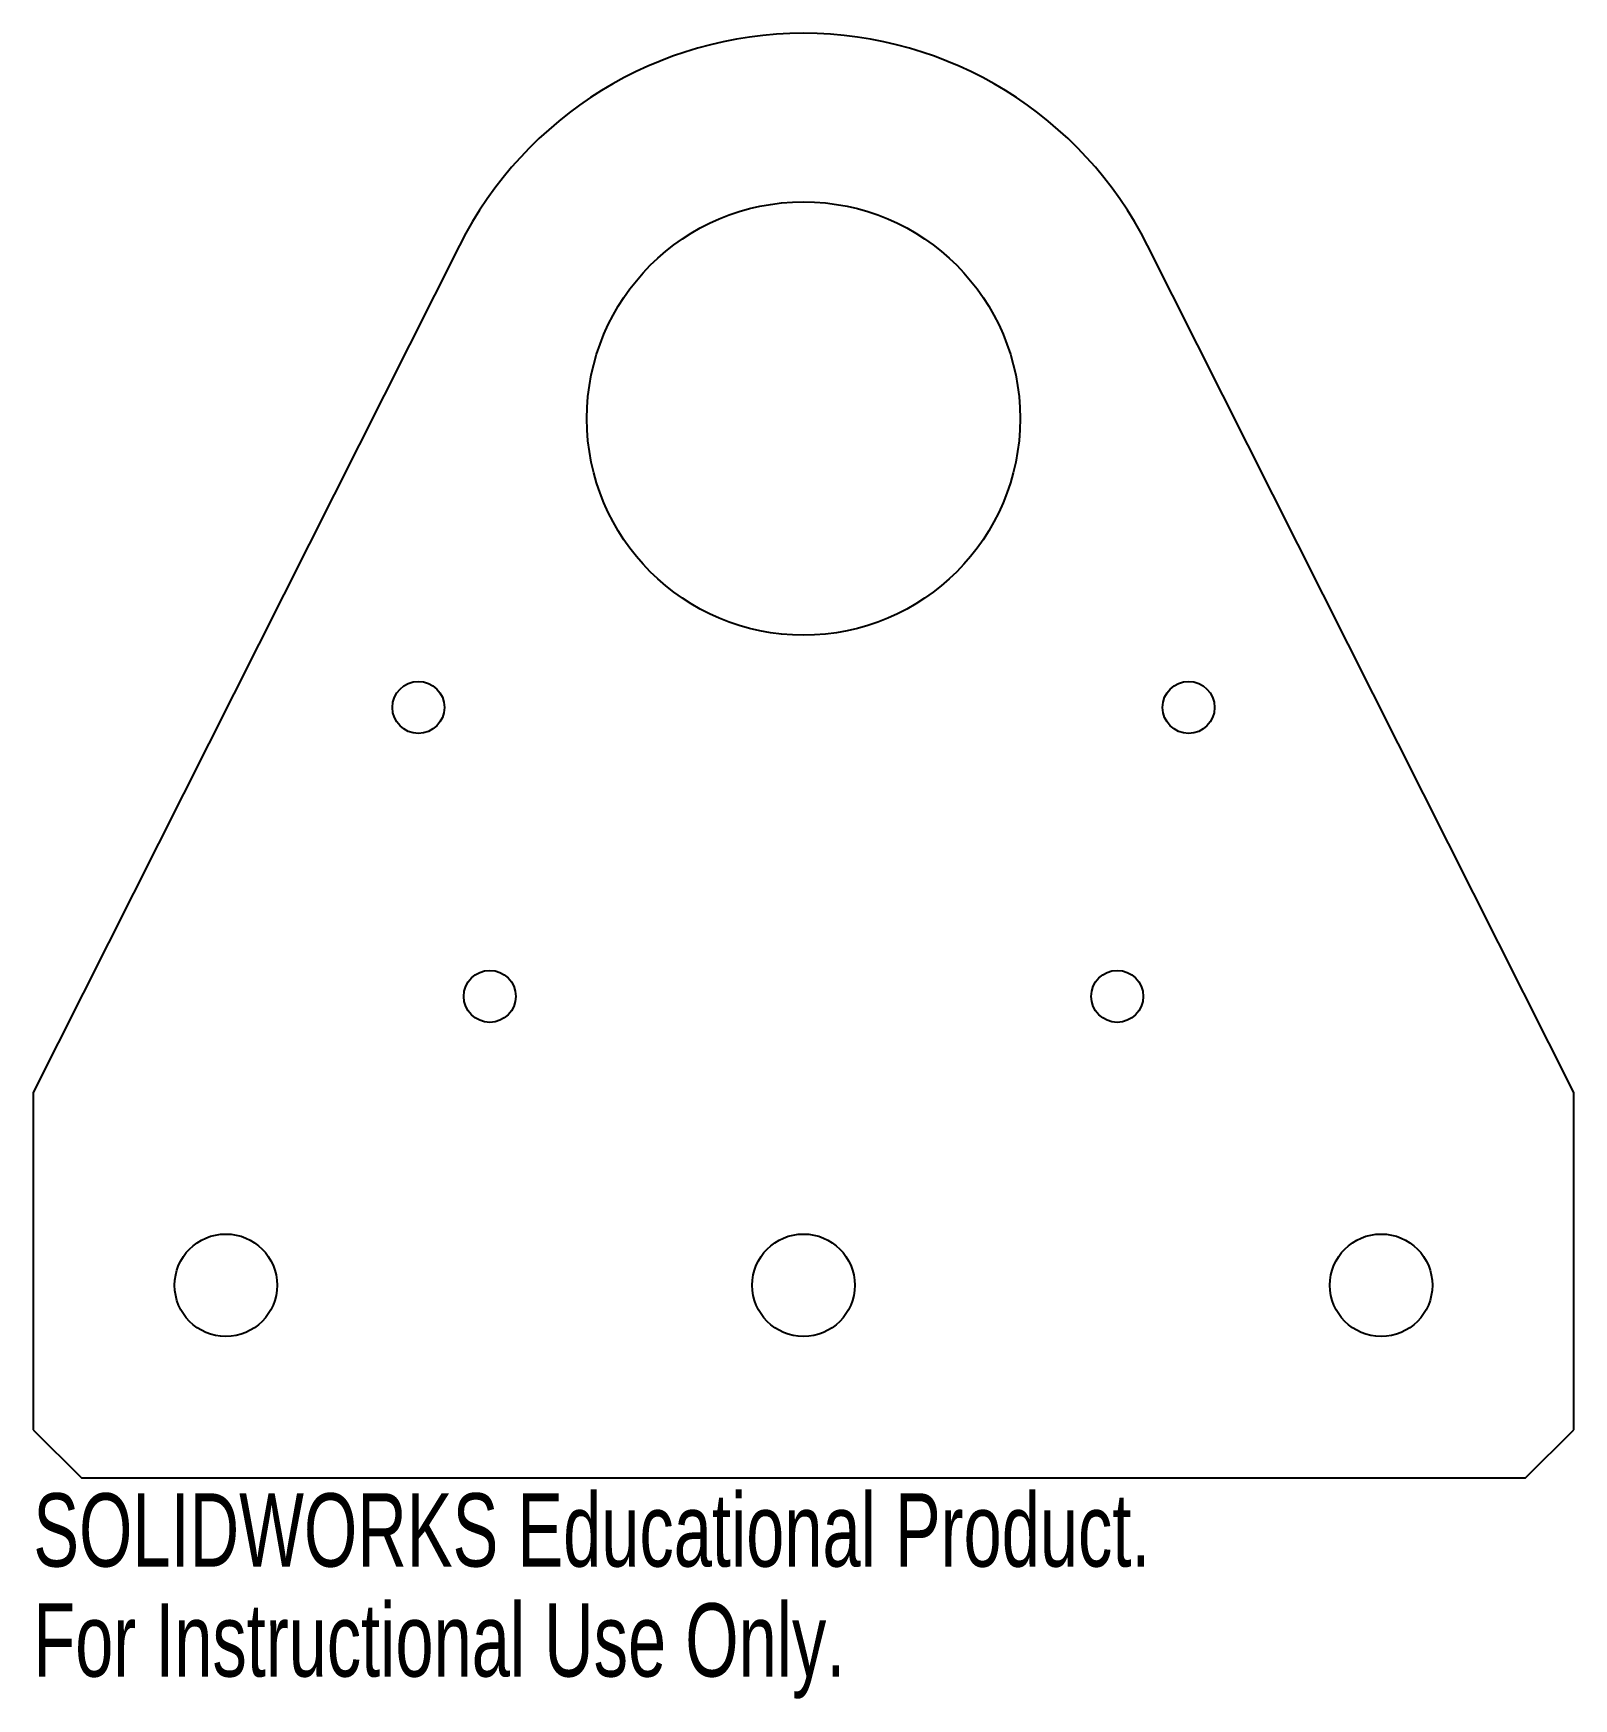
# Model space of a CAD drawing. Header units: inches. Extents: x 0 to 4, y -0.57 to 3.75.
import ezdxf

# ---------------------------------------------------------------- set-up
doc = ezdxf.new("R2010")
doc.units = ezdxf.units.IN
doc.header["$MEASUREMENT"] = 0
doc.styles.add('SLDTEXTSTYLE0', font='TXT', dxfattribs={"width": 0.7})

msp = doc.modelspace()

# ---------------------------------------------------------------- linework, layer by layer
at = {"color": 7, "linetype": 'Continuous', "lineweight": 25}
for p, q in [((1.1067, 3.1995), (0, 1)), ((4, 1), (2.8933, 3.1995)), ((0, 1), (0, 0.125)), ((4, 0.125), (4, 1)), ((0, 0.125), (0.125, 0)), ((3.875, 0), (4, 0.125)), ((0.125, 0), (3.875, 0))]:
    msp.add_line(p, q, dxfattribs=at)
for centre, radius in [((2, 2.75), 0.5625), ((1, 2), 0.0675), ((3, 2), 0.0675), ((1.1854, 1.25), 0.0675), ((2.8146, 1.25), 0.0675), ((0.5, 0.5), 0.133), ((2, 0.5), 0.133), ((3.5, 0.5), 0.133)]:
    msp.add_circle(centre, radius, dxfattribs=at)
msp.add_arc((2, 2.75), 1, 26.7101, 153.2899, dxfattribs=at)

# ---------------------------------------------------------------- texts
at = {"color": 7, "linetype": 'Continuous', "char_height": 0.1903, "attachment_point": 1, "style": 'SLDTEXTSTYLE0'}
for s, insert in [('SOLIDWORKS Educational Product.', (0, -0.0401)), ('For Instructional Use Only.', (0, -0.3256))]:
    msp.add_mtext(s, dxfattribs=dict(at, insert=insert))

doc.saveas('drawing.dxf')
